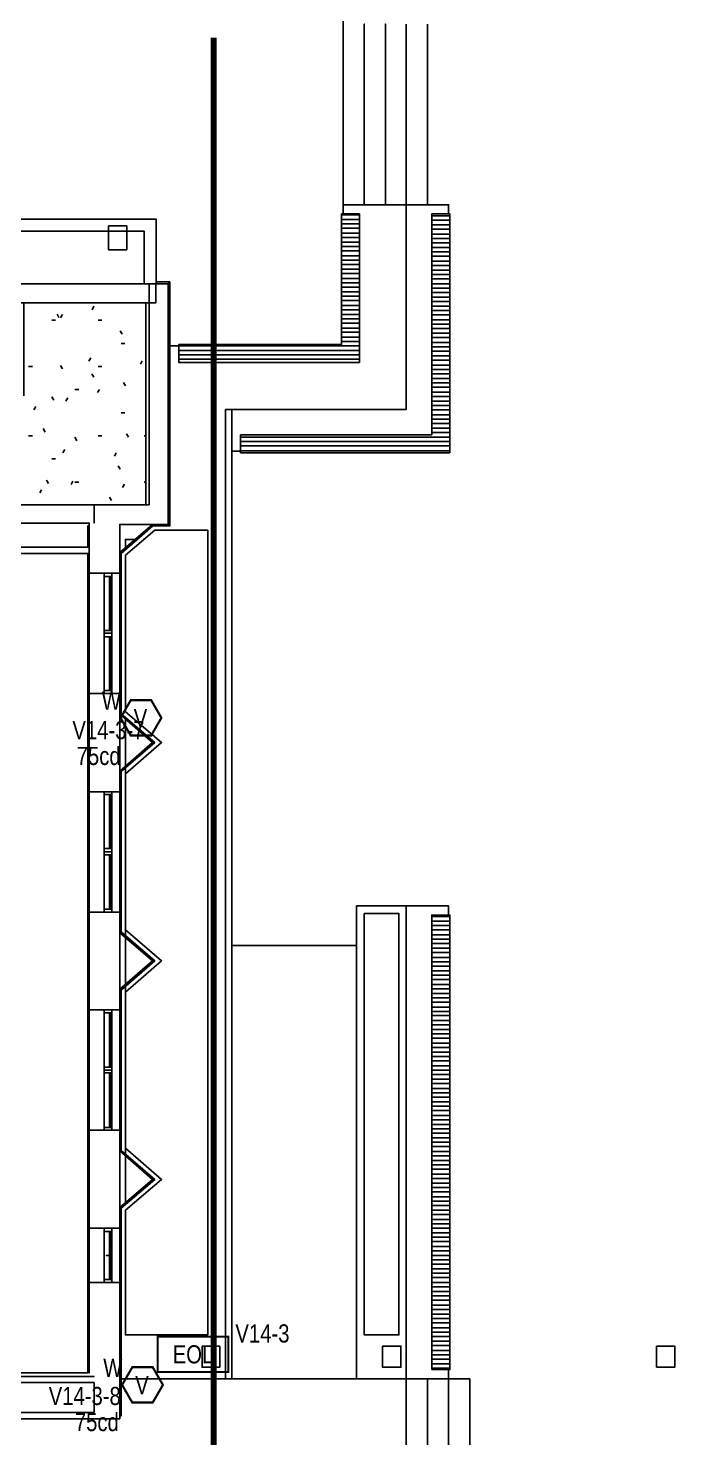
# Model space of a CAD drawing. Header units: inches. Extents: x 8199 to 15931, y 7617 to 15423.
# Drawn here: x 12800 to 13228, y 8976 to 9909 of the extents above; entities that cross this region are included whole.
import ezdxf
from ezdxf.enums import TextEntityAlignment as Align

# ---------------------------------------------------------------- set-up
doc = ezdxf.new("R2010")
doc.units = ezdxf.units.IN
doc.header["$LTSCALE"] = 0.25
doc.header["$MEASUREMENT"] = 0
for name, color, linetype in [('BACKGROUND', 8, 'Continuous'), ('EOL', 1, 'Continuous'), ('STROBE', 1, 'Continuous')]:
    doc.layers.add(name, color=color, linetype=linetype)
doc.styles.add('Arial', font='arial.ttf', dxfattribs={"width": 0.8})

# ---------------------------------------------------------------- blocks, each defined once
blk = doc.blocks.new('G1-VM')
at = {"layer": 'STROBE', "const_width": 1.46}
blk.add_lwpolyline([(13.83, 0.21), (7.08, 11.9), (-6.42, 11.9), (-13.17, 0.21), (-6.42, -11.49), (7.08, -11.49)], close=True, dxfattribs=at)
at = {"layer": 'STROBE', "style": 'Arial', "width": 0.8}
blk.add_text('V', height=12, dxfattribs=at).set_placement((0, 0), align=Align.MIDDLE)
for tag, p in [('W', (-12.95, 11.52)), ('CANDELA', (-12.62, -8.82))]:
    blk.add_attdef(tag, text='', height=12, dxfattribs=at).set_placement(p, align=Align.MIDDLE_RIGHT)
blk.add_attdef('Visual_Circuit', text='', height=12, dxfattribs=at).set_placement((16.8, -8.82), align=Align.MIDDLE_LEFT)
blk = doc.blocks.new('EOLR')
at = {"layer": 'EOL', "const_width": 1.25}
blk.add_lwpolyline([(-23.38, 11.69), (23.38, 11.69), (23.38, -11.69), (-23.38, -11.69)], close=True, dxfattribs=at)
at = {"layer": 'EOL', "style": 'Arial', "width": 0.8}
blk.add_text('EOL', height=12, dxfattribs=at).set_placement((0, 0), align=Align.MIDDLE)
for tag, p in [('CIRCUIT#', (28.56, 10.91)), ('EOL_VALUE', (28.88, -9.43))]:
    blk.add_attdef(tag, text='', height=12, dxfattribs=at).set_placement(p, align=Align.MIDDLE_LEFT)

msp = doc.modelspace()

# ---------------------------------------------------------------- linework, layer by layer
at = {"lineweight": 0, "const_width": 4}
msp.add_lwpolyline([(12922.58, 9902.59), (12922.58, 8930.34)], dxfattribs=at)
at = {"layer": 'BACKGROUND'}
for points in [[(13049.96, 9911.55), (13049.96, 9792.08), (13049.96, 9656.68), (13049.96, 9792.08), (13008.23, 9792.08), (13008.23, 9786.03), (13008.23, 9917.6)], [(13008.23, 9911.55), (13008.23, 9792.08), (13022.25, 9792.08), (13036.26, 9792.08), (13049.96, 9792.08), (13063.98, 9792.08), (13063.98, 9911.55)], [(13078, 9786.03), (13078, 9792.08), (13049.96, 9792.08)], [(12876.65, 9739.83), (12876.65, 9774.56), (12584.83, 9774.56), (12584.83, 9782.52), (12639.95, 9782.52), (12649.5, 9782.52), (12649.5, 9779.34), (12649.5, 9782.52), (12876.65, 9782.52), (12884.62, 9782.52), (12884.62, 9739.83), (12876.65, 9739.83), (12871.87, 9739.83), (12698.56, 9739.83)], [(13019.06, 9785.39), (13007.27, 9785.39)], [(13078.95, 9784.75), (13066.85, 9784.75)], [(13019.06, 9782.2), (13007.27, 9782.2)], [(13019.06, 9779.34), (13007.27, 9779.34)], [(13019.06, 9776.47), (13007.27, 9776.47)], [(13019.06, 9773.28), (13007.27, 9773.28)], [(13078.95, 9781.89), (13066.85, 9781.89)], [(13078.95, 9778.7), (13066.85, 9778.7)], [(13078.95, 9775.83), (13066.85, 9775.83)], [(13019.06, 9770.42), (13007.27, 9770.42)], [(13019.06, 9767.23), (13007.27, 9767.23)], [(13019.06, 9764.36), (13007.27, 9764.36)], [(13078.95, 9772.65), (13066.85, 9772.65)], [(13078.95, 9769.78), (13066.85, 9769.78)], [(13078.95, 9766.91), (13066.85, 9766.91)], [(13078.95, 9763.73), (13066.85, 9763.73)], [(13019.06, 9761.5), (13007.27, 9761.5)], [(13019.06, 9758.31), (13007.27, 9758.31)], [(13019.06, 9755.44), (13007.27, 9755.44)], [(13078.95, 9760.86), (13066.85, 9760.86)], [(13078.95, 9757.99), (13066.85, 9757.99)], [(13078.95, 9754.81), (13066.85, 9754.81)], [(13019.06, 9752.58), (13007.27, 9752.58)], [(13019.06, 9749.39), (13007.27, 9749.39)], [(13019.06, 9746.52), (13007.27, 9746.52)], [(13078.95, 9751.94), (13066.85, 9751.94)], [(13078.95, 9748.75), (13066.85, 9748.75)], [(13078.95, 9745.89), (13066.85, 9745.89)], [(12761.33, 9593.6), (12843.52, 9593.6), (12843.52, 9581.5), (12843.52, 9593.6), (12860.41, 9593.6), (12879.84, 9593.6), (12879.84, 9739.83), (12892.58, 9739.83), (12892.58, 9593.6), (12892.58, 9580.54), (12860.41, 9580.54), (12860.41, 9548.36), (12860.41, 9468.72), (12860.41, 9403.73), (12860.41, 9324.08), (12860.41, 9259.41), (12860.41, 9179.76), (12860.41, 9115.09), (12860.41, 9079.09), (12860.41, 8993.07), (12860.41, 8988.93), (12571.13, 8988.93)], [(12893.54, 9741.11), (12893.54, 9679.94), (12892.58, 9679.94), (12892.58, 9739.83)], [(13019.06, 9743.34), (13007.27, 9743.34)], [(13019.06, 9740.47), (13007.27, 9740.47)], [(13019.06, 9737.6), (13007.27, 9737.6)], [(13078.95, 9743.02), (13066.85, 9743.02)], [(13078.95, 9739.83), (13066.85, 9739.83)], [(13078.95, 9736.97), (13066.85, 9736.97)], [(12866.78, 9593.6), (12877.61, 9593.6), (12877.61, 9727.09), (12797.01, 9727.09), (12797.01, 9665.6)], [(13019.06, 9734.42), (13007.27, 9734.42)], [(13019.06, 9731.55), (13007.27, 9731.55)], [(13019.06, 9728.68), (13007.27, 9728.68)], [(13078.95, 9734.1), (13066.85, 9734.1)], [(13078.95, 9730.91), (13066.85, 9730.91)], [(13078.95, 9728.05), (13066.85, 9728.05)], [(12820.26, 9717.53), (12818.99, 9719.76)], [(12822.49, 9719.44), (12821.22, 9717.21)], [(12843.2, 9724.86), (12842.25, 9722.63)], [(13019.06, 9725.5), (13007.27, 9725.5)], [(13019.06, 9722.63), (13007.27, 9722.63)], [(13019.06, 9719.44), (13007.27, 9719.44)], [(13078.95, 9724.86), (13066.85, 9724.86)], [(13078.95, 9721.99), (13066.85, 9721.99)], [(13078.95, 9719.13), (13066.85, 9719.13)], [(12815.48, 9715.62), (12818.03, 9715.62)], [(12846.07, 9715.62), (12848.62, 9715.62)], [(12862, 9706.38), (12860.72, 9708.61)], [(13019.06, 9716.58), (13007.27, 9716.58)], [(13019.06, 9713.71), (13007.27, 9713.71)], [(13019.06, 9710.52), (13007.27, 9710.52)], [(13078.95, 9715.94), (13066.85, 9715.94)], [(13078.95, 9713.07), (13066.85, 9713.07)], [(13078.95, 9710.2), (13066.85, 9710.2)], [(12861.36, 9700.33), (12863.91, 9700.33)], [(12882.07, 9580.54), (12892.58, 9580.54), (12892.58, 9640.43), (12893.54, 9640.43), (12893.54, 9579.59), (12893.54, 9698.74), (12899.59, 9698.74), (12893.54, 9698.74)], [(13019.06, 9698.74), (12899.59, 9698.74)], [(13019.06, 9707.66), (13007.27, 9707.66)], [(13019.06, 9704.47), (13007.27, 9704.47)], [(13019.06, 9701.6), (13007.27, 9701.6)], [(13078.95, 9707.02), (13066.85, 9707.02)], [(13078.95, 9704.15), (13066.85, 9704.15)], [(13078.95, 9700.97), (13066.85, 9700.97)], [(12841.29, 9690.77), (12840.02, 9688.54)], [(13019.06, 9695.55), (12899.59, 9695.55)], [(13019.06, 9692.68), (12899.59, 9692.68)], [(13019.06, 9689.82), (12899.59, 9689.82)], [(13078.95, 9698.1), (13066.85, 9698.1)], [(13078.95, 9695.23), (13066.85, 9695.23)], [(13078.95, 9692.05), (13066.85, 9692.05)], [(13078.95, 9689.18), (13066.85, 9689.18)], [(12800.19, 9685.04), (12802.74, 9685.04)], [(12822.49, 9683.44), (12821.22, 9685.67)], [(12843.2, 9678.03), (12841.93, 9680.26)], [(12846.07, 9685.04), (12848.62, 9685.04)], [(12875.38, 9688.86), (12874.1, 9686.63)], [(12892.58, 9685.99), (12892.58, 9685.99)], [(13078.95, 9685.99), (13066.85, 9685.99)], [(13078.95, 9683.13), (13066.85, 9683.13)], [(13078.95, 9680.26), (13066.85, 9680.26)], [(12864.23, 9672.29), (12862.95, 9674.52)], [(13078.95, 9677.07), (13066.85, 9677.07)], [(13078.95, 9674.2), (13066.85, 9674.2)], [(13078.95, 9671.34), (13066.85, 9671.34)], [(12816.76, 9662.74), (12815.48, 9664.97)], [(12826, 9664.33), (12824.72, 9662.1)], [(12830.78, 9669.74), (12833.33, 9669.74)], [(12847.02, 9669.74), (12845.75, 9667.83)], [(13078.95, 9668.15), (13066.85, 9668.15)], [(13078.95, 9665.28), (13066.85, 9665.28)], [(13078.95, 9662.1), (13066.85, 9662.1)], [(12804.97, 9658.59), (12803.7, 9656.36)], [(12934.64, 9015.37), (12930.49, 9015.37), (12930.49, 9656.68), (12934.64, 9656.68), (12934.64, 9015.37), (12934.64, 9302.1), (13017.15, 9302.1), (13017.15, 9015.37), (13017.15, 9328.22), (13049.96, 9328.22), (13049.96, 9299.87), (13049.96, 9015.37), (12861.36, 9015.37)], [(12861.36, 9128.15), (12861.36, 9015.37), (12930.49, 9015.37), (12930.49, 9656.68), (13049.96, 9656.68), (12934.64, 9656.68)], [(12861.36, 9654.45), (12863.91, 9654.45)], [(13078.95, 9659.23), (13066.85, 9659.23)], [(13078.95, 9656.36), (13066.85, 9656.36)], [(13078.95, 9653.18), (13066.85, 9653.18)], [(12811.02, 9641.71), (12809.75, 9643.94)], [(13078.95, 9650.31), (13066.85, 9650.31)], [(13078.95, 9647.44), (13066.85, 9647.44)], [(13078.95, 9644.26), (13066.85, 9644.26)], [(12800.19, 9639.16), (12802.74, 9639.16)], [(12832.05, 9635.97), (12830.78, 9638.2)], [(12846.07, 9639.16), (12848.62, 9639.16)], [(12866.14, 9638.2), (12864.87, 9640.43)], [(12876.65, 9639.16), (12877.61, 9639.16)], [(13078.95, 9638.2), (12940.37, 9638.2)], [(13078.95, 9635.34), (12940.37, 9635.34)], [(13078.95, 9641.39), (13066.85, 9641.39)], [(12815.48, 9623.87), (12818.03, 9623.87)], [(12824.09, 9630.24), (12822.81, 9628.01)], [(12858.18, 9628.01), (12856.9, 9625.78)], [(12934.64, 9628.97), (12940.37, 9628.97)], [(13078.95, 9632.47), (12940.37, 9632.47)], [(13078.95, 9629.28), (12940.37, 9629.28)], [(12860.72, 9617.18), (12859.45, 9619.41)], [(12813.25, 9607.62), (12811.98, 9609.85)], [(12829.5, 9609.21), (12828.23, 9606.98)], [(12830.78, 9608.58), (12833.33, 9608.58)], [(12863.59, 9607.3), (12862.32, 9605.07)], [(12876.65, 9608.58), (12877.61, 9608.58)], [(12808.79, 9603.48), (12807.52, 9601.57)], [(12854.99, 9596.47), (12853.71, 9598.7)], [(12843.52, 9593.6), (12566.99, 9593.6), (12564.12, 9593.6), (12558.07, 9593.6), (12558.07, 9587.87), (12558.07, 9581.5)], [(12566.99, 9581.5), (12840.33, 9581.5), (12840.33, 9548.36), (12840.33, 9468.72), (12840.33, 9403.73), (12840.33, 9324.08), (12840.33, 9259.41), (12840.33, 9179.76), (12840.33, 9115.09), (12840.33, 9079.09), (12840.33, 9019.2), (12840.33, 9079.09), (12840.33, 9115.09), (12840.33, 9179.76), (12840.33, 9259.41), (12840.33, 9324.08), (12840.33, 9403.73), (12840.33, 9468.72), (12840.33, 9548.36), (12840.33, 9579.59), (12839.38, 9579.59), (12839.38, 9565.57), (12560.3, 9565.57)], [(12860.41, 9562.06), (12882.07, 9580.54), (12882.39, 9579.59), (12861.36, 9561.43), (12882.39, 9579.59), (12893.54, 9579.59), (12892.58, 9580.54)], [(12893.54, 9579.59), (12882.39, 9579.59)], [(12870.6, 9570.67), (12864.23, 9570.67), (12864.23, 9565.25)], [(12571.13, 9019.2), (12839.38, 9019.2), (12839.38, 9079.09), (12839.38, 9115.09), (12839.38, 9179.76), (12839.38, 9259.41), (12839.38, 9324.08), (12839.38, 9403.73), (12840.33, 9403.73), (12839.38, 9403.73), (12839.38, 9468.72), (12839.38, 9548.36), (12839.38, 9561.43), (12555.84, 9561.43)], [(12860.41, 9417.43), (12882.07, 9436.22), (12860.41, 9455.02), (12860.41, 9562.06), (12861.36, 9561.43), (12861.36, 9455.34), (12860.41, 9455.02)], [(12882.07, 9436.22), (12883.66, 9436.22), (12861.36, 9417.11), (12883.66, 9436.22), (12861.36, 9455.34), (12861.36, 9561.43)], [(12855.31, 9548.36), (12850.21, 9548.36)], [(12850.21, 9510.45), (12850.21, 9546.13)], [(12854.67, 9546.13), (12853.71, 9546.13)], [(12853.71, 9546.13), (12853.71, 9510.45)], [(12854.67, 9536.9), (12854.67, 9537.53), (12854.67, 9546.13), (12854.67, 9537.53), (12854.67, 9546.13), (12854.67, 9537.53)], [(12854.67, 9546.13), (12855.31, 9546.13)], [(12854.67, 9546.13), (12855.31, 9546.13)], [(12854.67, 9510.45), (12854.67, 9546.13)], [(12855.31, 9546.13), (12855.31, 9510.45)], [(12855.31, 9537.53), (12855.31, 9536.9), (12855.31, 9528.61), (12855.31, 9527.97), (12855.31, 9519.69), (12855.31, 9519.05), (12855.31, 9510.45), (12855.31, 9519.05), (12855.31, 9510.45), (12855.31, 9519.05), (12854.67, 9519.05), (12855.31, 9519.05)], [(12854.67, 9537.53), (12855.31, 9537.53)], [(12854.67, 9537.53), (12855.31, 9537.53)], [(12855.31, 9536.9), (12854.67, 9536.9), (12854.67, 9528.61), (12854.67, 9536.9), (12855.31, 9536.9), (12855.31, 9528.61), (12854.67, 9528.61), (12855.31, 9528.61)], [(12854.67, 9528.61), (12854.67, 9527.97), (12855.31, 9527.97), (12855.31, 9519.69), (12854.67, 9519.69), (12855.31, 9519.69)], [(12854.67, 9519.05), (12854.67, 9519.69), (12854.67, 9527.97), (12854.67, 9519.69)], [(12854.67, 9527.97), (12855.31, 9527.97)], [(12854.67, 9510.45), (12854.67, 9519.05)], [(12854.67, 9510.45), (12854.67, 9519.05)], [(12855.31, 9510.45), (12855.31, 9508.54), (12850.21, 9508.54), (12850.21, 9506.31), (12855.31, 9506.31)], [(12850.21, 9510.45), (12850.21, 9508.54)], [(12855.31, 9510.45), (12850.21, 9510.45)], [(12855.31, 9508.54), (12850.21, 9508.54)], [(12850.21, 9468.72), (12855.31, 9468.72), (12855.31, 9470.63), (12855.31, 9479.23), (12854.67, 9479.23), (12855.31, 9479.23), (12855.31, 9479.87), (12855.31, 9488.15), (12855.31, 9488.79), (12855.31, 9497.07), (12855.31, 9497.71), (12854.67, 9497.71), (12855.31, 9497.71), (12855.31, 9506.31), (12855.31, 9497.71)], [(12850.21, 9470.63), (12850.21, 9506.31)], [(12853.71, 9510.45), (12854.67, 9510.45)], [(12854.67, 9506.31), (12853.71, 9506.31)], [(12853.71, 9506.31), (12853.71, 9470.63)], [(12854.67, 9510.45), (12855.31, 9510.45)], [(12854.67, 9510.45), (12855.31, 9510.45)], [(12854.67, 9510.45), (12855.31, 9510.45)], [(12854.67, 9510.45), (12855.31, 9510.45)], [(12854.67, 9479.23), (12854.67, 9479.87), (12854.67, 9488.15), (12854.67, 9488.79), (12854.67, 9497.07), (12854.67, 9497.71), (12854.67, 9506.31), (12854.67, 9497.71), (12854.67, 9506.31), (12854.67, 9497.71)], [(12855.31, 9506.31), (12854.67, 9506.31)], [(12855.31, 9506.31), (12854.67, 9506.31)], [(12855.31, 9506.31), (12854.67, 9506.31)], [(12855.31, 9506.31), (12854.67, 9506.31)], [(12854.67, 9470.63), (12854.67, 9506.31)], [(12855.31, 9506.31), (12855.31, 9508.54)], [(12855.31, 9506.31), (12855.31, 9470.63)], [(12855.31, 9497.07), (12854.67, 9497.07)], [(12855.31, 9488.79), (12854.67, 9488.79)], [(12855.31, 9488.15), (12854.67, 9488.15)], [(12855.31, 9479.87), (12854.67, 9479.87)], [(12854.67, 9470.63), (12854.67, 9479.23)], [(12854.67, 9470.63), (12854.67, 9479.23)], [(12855.31, 9479.23), (12855.31, 9470.63)], [(12854.99, 9468.72), (12850.85, 9468.72)], [(12853.71, 9470.63), (12854.67, 9470.63)], [(12855.31, 9470.63), (12854.67, 9470.63)], [(12855.31, 9470.63), (12854.67, 9470.63)], [(12855.31, 9470.63), (12854.67, 9470.63)], [(12855.31, 9470.63), (12854.67, 9470.63)], [(12855.31, 9468.72), (12855.31, 9470.63)], [(12861.36, 9455.34), (12883.66, 9436.22)], [(12860.41, 9310.38), (12860.41, 9417.43), (12861.36, 9417.11), (12861.36, 9311.02), (12861.36, 9417.11)], [(12855.31, 9403.73), (12850.21, 9403.73)], [(12850.21, 9366.13), (12850.21, 9401.82)], [(12854.67, 9401.82), (12853.71, 9401.82)], [(12853.71, 9401.82), (12853.71, 9366.13)], [(12854.67, 9392.58), (12854.67, 9393.21), (12854.67, 9401.82), (12854.67, 9393.21), (12854.67, 9401.82), (12854.67, 9393.21)], [(12854.67, 9401.82), (12855.31, 9401.82)], [(12854.67, 9401.82), (12855.31, 9401.82)], [(12854.67, 9366.13), (12854.67, 9401.82)], [(12855.31, 9401.82), (12855.31, 9366.13)], [(12855.31, 9393.21), (12855.31, 9392.58), (12855.31, 9384.29), (12855.31, 9383.66), (12855.31, 9375.37), (12855.31, 9374.42), (12855.31, 9366.13), (12855.31, 9374.42), (12855.31, 9366.13), (12855.31, 9374.42), (12854.67, 9374.42), (12855.31, 9374.42)], [(12854.67, 9393.21), (12855.31, 9393.21)], [(12854.67, 9393.21), (12855.31, 9393.21)], [(12855.31, 9392.58), (12854.67, 9392.58), (12854.67, 9384.29), (12854.67, 9392.58), (12855.31, 9392.58), (12855.31, 9384.29), (12854.67, 9384.29), (12855.31, 9384.29)], [(12854.67, 9384.29), (12854.67, 9383.66), (12855.31, 9383.66), (12855.31, 9375.37), (12854.67, 9375.37), (12855.31, 9375.37)], [(12854.67, 9374.42), (12854.67, 9375.37), (12854.67, 9383.66), (12854.67, 9375.37)], [(12854.67, 9383.66), (12855.31, 9383.66)], [(12854.67, 9366.13), (12854.67, 9374.42)], [(12854.67, 9366.13), (12854.67, 9374.42)], [(12855.31, 9366.13), (12855.31, 9363.9), (12850.21, 9363.9), (12850.21, 9361.99), (12855.31, 9361.99)], [(12850.21, 9366.13), (12850.21, 9363.9)], [(12855.31, 9366.13), (12850.21, 9366.13)], [(12855.31, 9363.9), (12850.21, 9363.9)], [(12853.71, 9366.13), (12854.67, 9366.13)], [(12854.67, 9366.13), (12855.31, 9366.13)], [(12854.67, 9366.13), (12855.31, 9366.13)], [(12854.67, 9366.13), (12855.31, 9366.13)], [(12854.67, 9366.13), (12855.31, 9366.13)], [(12855.31, 9361.99), (12855.31, 9363.9)], [(12850.21, 9324.08), (12855.31, 9324.08), (12855.31, 9325.99), (12855.31, 9334.59), (12854.67, 9334.59), (12855.31, 9334.59), (12855.31, 9335.55), (12855.31, 9343.83), (12855.31, 9344.47), (12855.31, 9352.75), (12855.31, 9353.39), (12854.67, 9353.39), (12855.31, 9353.39), (12855.31, 9361.99), (12855.31, 9353.39)], [(12850.21, 9325.99), (12850.21, 9361.99)], [(12854.67, 9361.99), (12853.71, 9361.99)], [(12853.71, 9361.99), (12853.71, 9325.99)], [(12854.67, 9334.59), (12854.67, 9335.55), (12854.67, 9343.83), (12854.67, 9344.47), (12854.67, 9352.75), (12854.67, 9353.39), (12854.67, 9361.99), (12854.67, 9353.39), (12854.67, 9361.99), (12854.67, 9353.39)], [(12855.31, 9361.99), (12854.67, 9361.99)], [(12855.31, 9361.99), (12854.67, 9361.99)], [(12855.31, 9361.99), (12854.67, 9361.99)], [(12855.31, 9361.99), (12854.67, 9361.99)], [(12854.67, 9325.99), (12854.67, 9361.99)], [(12855.31, 9361.99), (12855.31, 9325.99)], [(12855.31, 9352.75), (12854.67, 9352.75)], [(12855.31, 9344.47), (12854.67, 9344.47)], [(12855.31, 9343.83), (12854.67, 9343.83)], [(12855.31, 9335.55), (12854.67, 9335.55)], [(12853.71, 9325.99), (12854.67, 9325.99)], [(12854.67, 9325.99), (12854.67, 9334.59)], [(12854.67, 9325.99), (12854.67, 9334.59)], [(12855.31, 9325.99), (12854.67, 9325.99)], [(12855.31, 9325.99), (12854.67, 9325.99)], [(12855.31, 9325.99), (12854.67, 9325.99)], [(12855.31, 9325.99), (12854.67, 9325.99)], [(12855.31, 9334.59), (12855.31, 9325.99)], [(12855.31, 9324.08), (12855.31, 9325.99)], [(13017.15, 9015.37), (13049.96, 9015.37), (13049.96, 9328.22), (13078, 9328.22), (13078, 9322.17)], [(12854.99, 9324.08), (12850.85, 9324.08)], [(13078.95, 9321.21), (13066.85, 9321.21)], [(13078.95, 9318.03), (13066.85, 9318.03)], [(12882.07, 9291.9), (12860.41, 9310.38), (12861.36, 9311.02), (12883.66, 9291.9), (12861.36, 9311.02)], [(13078.95, 9315.16), (13066.85, 9315.16)], [(13078.95, 9312.29), (13066.85, 9312.29)], [(13078.95, 9309.11), (13066.85, 9309.11)], [(13078.95, 9306.24), (13066.85, 9306.24)], [(13078.95, 9303.37), (13066.85, 9303.37)], [(13078.95, 9300.19), (13066.85, 9300.19)], [(12860.41, 9273.11), (12882.07, 9291.9), (12883.66, 9291.9), (12861.36, 9272.47), (12883.66, 9291.9)], [(13078.95, 9297.32), (13066.85, 9297.32)], [(13078.95, 9294.13), (13066.85, 9294.13)], [(13078.95, 9291.27), (13066.85, 9291.27)], [(13078.95, 9288.4), (13066.85, 9288.4)], [(13078.95, 9285.21), (13066.85, 9285.21)], [(13078.95, 9282.35), (13066.85, 9282.35)], [(13078.95, 9279.48), (13066.85, 9279.48)], [(12860.41, 9166.06), (12860.41, 9273.11), (12861.36, 9272.47), (12861.36, 9166.38), (12861.36, 9272.47)], [(13078.95, 9276.29), (13066.85, 9276.29)], [(13078.95, 9273.43), (13066.85, 9273.43)], [(13078.95, 9270.24), (13066.85, 9270.24)], [(13078.95, 9267.37), (13066.85, 9267.37)], [(13078.95, 9264.51), (13066.85, 9264.51)], [(13078.95, 9261.32), (13066.85, 9261.32)], [(12855.31, 9259.41), (12855.31, 9257.5), (12850.21, 9257.5)], [(12850.21, 9257.5), (12850.21, 9259.41)], [(12850.21, 9257.5), (12850.21, 9221.5)], [(12854.99, 9259.41), (12850.85, 9259.41)], [(12853.71, 9257.5), (12854.67, 9257.5)], [(12853.71, 9221.5), (12853.71, 9257.5)], [(12854.67, 9248.9), (12854.67, 9257.5), (12854.67, 9248.9), (12854.67, 9257.5), (12854.67, 9248.9), (12854.67, 9247.94), (12855.31, 9247.94), (12855.31, 9239.97), (12854.67, 9239.97), (12855.31, 9239.97)], [(12854.67, 9257.5), (12855.31, 9257.5)], [(12854.67, 9257.5), (12855.31, 9257.5)], [(12854.67, 9257.5), (12854.67, 9221.5)], [(12855.31, 9221.5), (12855.31, 9257.5)], [(13078.95, 9258.45), (13066.85, 9258.45)], [(13078.95, 9255.59), (13066.85, 9255.59)], [(13078.95, 9252.4), (13066.85, 9252.4)], [(12855.31, 9248.9), (12855.31, 9247.94), (12855.31, 9239.97), (12855.31, 9239.02), (12855.31, 9231.05), (12855.31, 9230.1), (12855.31, 9221.5), (12855.31, 9230.1), (12855.31, 9221.5), (12855.31, 9230.1), (12854.67, 9230.1), (12855.31, 9230.1)], [(12854.67, 9248.9), (12855.31, 9248.9)], [(12854.67, 9248.9), (12855.31, 9248.9)], [(12854.67, 9239.02), (12854.67, 9239.97), (12854.67, 9247.94), (12854.67, 9239.97)], [(12854.67, 9247.94), (12855.31, 9247.94)], [(13078.95, 9249.53), (13066.85, 9249.53)], [(13078.95, 9246.35), (13066.85, 9246.35)], [(13078.95, 9243.48), (13066.85, 9243.48)], [(12855.31, 9239.02), (12854.67, 9239.02), (12854.67, 9231.05), (12854.67, 9239.02), (12855.31, 9239.02), (12855.31, 9231.05), (12854.67, 9231.05), (12855.31, 9231.05)], [(13078.95, 9240.61), (13066.85, 9240.61)], [(13078.95, 9237.43), (13066.85, 9237.43)], [(13078.95, 9234.56), (13066.85, 9234.56)], [(12854.67, 9230.1), (12854.67, 9231.05)], [(13078.95, 9231.37), (13066.85, 9231.37)], [(13078.95, 9228.51), (13066.85, 9228.51)], [(13078.95, 9225.64), (13066.85, 9225.64)], [(12850.21, 9221.5), (12855.31, 9221.5)], [(12850.21, 9219.59), (12850.21, 9221.5)], [(12855.31, 9219.59), (12850.21, 9219.59)], [(12850.21, 9219.59), (12855.31, 9219.59)], [(12850.21, 9217.67), (12850.21, 9219.59)], [(12855.31, 9217.67), (12850.21, 9217.67)], [(12850.21, 9217.67), (12850.21, 9181.67)], [(12854.67, 9221.5), (12853.71, 9221.5)], [(12854.67, 9221.5), (12855.31, 9221.5)], [(12854.67, 9221.5), (12855.31, 9221.5)], [(12854.67, 9190.28), (12854.67, 9190.91), (12854.67, 9199.2), (12854.67, 9200.15), (12854.67, 9208.12), (12854.67, 9209.07), (12854.67, 9217.67), (12854.67, 9209.07), (12854.67, 9217.67), (12854.67, 9209.07)], [(12855.31, 9217.67), (12854.67, 9217.67)], [(12855.31, 9217.67), (12854.67, 9217.67)], [(12855.31, 9221.5), (12855.31, 9219.59)], [(12855.31, 9219.59), (12855.31, 9217.67)], [(12855.31, 9181.67), (12855.31, 9217.67)], [(13078.95, 9222.45), (13066.85, 9222.45)], [(13078.95, 9219.59), (13066.85, 9219.59)], [(13078.95, 9216.72), (13066.85, 9216.72)], [(13078.95, 9213.53), (13066.85, 9213.53)], [(12855.31, 9209.07), (12854.67, 9209.07), (12855.31, 9209.07), (12855.31, 9208.12), (12855.31, 9200.15), (12855.31, 9199.2), (12855.31, 9190.91), (12855.31, 9190.28), (12855.31, 9181.67), (12855.31, 9190.28), (12855.31, 9181.67), (12855.31, 9190.28), (12854.67, 9190.28), (12855.31, 9190.28)], [(12855.31, 9208.12), (12854.67, 9208.12)], [(13078.95, 9210.67), (13066.85, 9210.67)], [(13078.95, 9207.48), (13066.85, 9207.48)], [(13078.95, 9204.61), (13066.85, 9204.61)], [(12855.31, 9200.15), (12854.67, 9200.15)], [(12855.31, 9199.2), (12854.67, 9199.2)], [(13078.95, 9201.74), (13066.85, 9201.74)], [(13078.95, 9198.56), (13066.85, 9198.56)], [(13078.95, 9195.69), (13066.85, 9195.69)], [(12855.31, 9190.91), (12854.67, 9190.91)], [(12854.67, 9181.67), (12854.67, 9190.28)], [(12854.67, 9181.67), (12854.67, 9190.28)], [(13078.95, 9192.82), (13066.85, 9192.82)], [(13078.95, 9189.64), (13066.85, 9189.64)], [(13078.95, 9186.77), (13066.85, 9186.77)], [(12850.21, 9181.67), (12855.31, 9181.67)], [(12850.21, 9179.76), (12850.21, 9181.67)], [(12855.31, 9181.67), (12854.67, 9181.67)], [(12855.31, 9181.67), (12854.67, 9181.67)], [(12855.31, 9181.67), (12854.67, 9181.67)], [(12855.31, 9181.67), (12854.67, 9181.67)], [(12855.31, 9181.67), (12855.31, 9179.76)], [(13078.95, 9183.59), (13066.85, 9183.59)], [(13078.95, 9180.72), (13066.85, 9180.72)], [(13078.95, 9177.85), (13066.85, 9177.85)], [(13078.95, 9174.67), (13066.85, 9174.67)], [(13078.95, 9171.8), (13066.85, 9171.8)], [(13078.95, 9168.93), (13066.85, 9168.93)], [(12882.07, 9147.27), (12860.41, 9166.06), (12861.36, 9166.38), (12883.66, 9147.27), (12861.36, 9166.38)], [(13078.95, 9165.74), (13066.85, 9165.74)], [(13078.95, 9162.88), (13066.85, 9162.88)], [(13078.95, 9159.69), (13066.85, 9159.69)], [(13078.95, 9156.82), (13066.85, 9156.82)], [(13078.95, 9153.96), (13066.85, 9153.96)], [(13078.95, 9150.77), (13066.85, 9150.77)], [(12860.41, 9128.79), (12882.07, 9147.27), (12883.66, 9147.27), (12861.36, 9128.15), (12883.66, 9147.27)], [(13078.95, 9147.9), (13066.85, 9147.9)], [(13078.95, 9144.72), (13066.85, 9144.72)], [(13078.95, 9141.85), (13066.85, 9141.85)], [(13078.95, 9138.98), (13066.85, 9138.98)], [(13078.95, 9135.8), (13066.85, 9135.8)], [(13078.95, 9132.93), (13066.85, 9132.93)], [(13078.95, 9130.06), (13066.85, 9130.06)], [(13078.95, 9126.88), (13066.85, 9126.88)], [(13078.95, 9124.01), (13066.85, 9124.01)], [(13078.95, 9120.82), (13066.85, 9120.82)], [(12850.21, 9112.86), (12855.31, 9112.86), (12855.31, 9081), (12850.21, 9081), (12850.21, 9112.86), (12850.21, 9115.09), (12855.31, 9115.09), (12855.31, 9112.86)], [(12854.67, 9112.86), (12853.71, 9112.86)], [(12853.71, 9112.86), (12853.71, 9081)], [(12854.67, 9104.58), (12854.67, 9105.53), (12854.67, 9112.86), (12854.67, 9105.53), (12854.67, 9112.86), (12854.67, 9105.53)], [(12854.67, 9112.86), (12855.31, 9112.86)], [(12854.67, 9112.86), (12855.31, 9112.86)], [(12854.67, 9081), (12854.67, 9112.86)], [(13078.95, 9117.96), (13066.85, 9117.96)], [(13078.95, 9115.09), (13066.85, 9115.09)], [(13078.95, 9111.9), (13066.85, 9111.9)], [(12855.31, 9105.53), (12855.31, 9104.58), (12855.31, 9097.57), (12855.31, 9096.61), (12855.31, 9089.6), (12855.31, 9088.65), (12854.67, 9088.65), (12855.31, 9088.65)], [(12854.67, 9105.53), (12855.31, 9105.53)], [(12854.67, 9105.53), (12855.31, 9105.53)], [(12855.31, 9104.58), (12854.67, 9104.58), (12854.67, 9097.57), (12854.67, 9104.58), (12855.31, 9104.58), (12855.31, 9097.57), (12854.67, 9097.57), (12855.31, 9097.57)], [(13078.95, 9109.04), (13066.85, 9109.04)], [(13078.95, 9106.17), (13066.85, 9106.17)], [(13078.95, 9102.98), (13066.85, 9102.98)], [(12854.67, 9097.57), (12854.67, 9096.61), (12855.31, 9096.61), (12855.31, 9089.6), (12854.67, 9089.6), (12855.31, 9089.6)], [(12854.67, 9088.65), (12854.67, 9089.6), (12854.67, 9096.61), (12854.67, 9089.6)], [(12854.67, 9096.61), (12855.31, 9096.61)], [(13078.95, 9100.12), (13066.85, 9100.12)], [(13078.95, 9096.93), (13066.85, 9096.93)], [(13078.95, 9094.06), (13066.85, 9094.06)], [(12854.67, 9081), (12854.67, 9088.65)], [(12854.67, 9081), (12854.67, 9088.65)], [(13078.95, 9091.2), (13066.85, 9091.2)], [(13078.95, 9088.01), (13066.85, 9088.01)], [(13078.95, 9085.14), (13066.85, 9085.14)], [(12854.99, 9079.09), (12850.85, 9079.09)], [(12853.71, 9081), (12854.67, 9081)], [(13078.95, 9082.28), (13066.85, 9082.28)], [(13078.95, 9079.09), (13066.85, 9079.09)], [(13078.95, 9076.22), (13066.85, 9076.22)], [(13078.95, 9073.04), (13066.85, 9073.04)], [(13078.95, 9070.17), (13066.85, 9070.17)], [(13078.95, 9067.3), (13066.85, 9067.3)], [(13078.95, 9064.12), (13066.85, 9064.12)], [(13078.95, 9061.25), (13066.85, 9061.25)], [(13078.95, 9058.06), (13066.85, 9058.06)], [(13078.95, 9055.2), (13066.85, 9055.2)], [(13078.95, 9052.33), (13066.85, 9052.33)], [(13078.95, 9049.14), (13066.85, 9049.14)], [(13078.95, 9046.28), (13066.85, 9046.28)], [(13078.95, 9043.41), (13066.85, 9043.41)], [(13078.95, 9040.22), (13066.85, 9040.22)], [(13078.95, 9037.36), (13066.85, 9037.36)], [(13215.62, 9023.02), (13227.72, 9023.02), (13227.72, 9037.03), (13215.62, 9037.03)], [(13215.62, 9037.03), (13215.62, 9023.02)], [(13078.95, 9034.17), (13066.85, 9034.17)], [(13078.95, 9031.3), (13066.85, 9031.3)], [(13078.95, 9028.43), (13066.85, 9028.43)], [(12934.64, 8838.24), (13049.96, 8838.24), (13049.96, 9015.37), (13078, 9015.37), (13078, 9021.43)], [(13078.95, 9025.25), (13066.85, 9025.25)], [(13078.95, 9022.38), (13066.85, 9022.38)], [(12588.97, 9016.97), (12843.52, 9016.97), (12571.13, 9016.97)], [(12584.83, 8993.07), (12843.52, 8993.07), (12843.52, 9012.82), (12588.97, 9012.82)], [(12934.64, 8796.19), (13092.02, 8796.19), (13092.02, 9015.37), (13078, 9015.37), (13063.98, 9015.37), (13063.98, 8824.22), (12934.64, 8824.22), (13063.98, 8824.22), (13063.98, 9015.37), (13049.96, 9015.37), (13049.96, 8838.24), (12934.64, 8838.24), (12934.64, 8824.22)], [(12860.41, 8988.93), (12843.52, 8988.93)]]:
    msp.add_lwpolyline(points, dxfattribs=at)
for points in [[(13022.25, 9792.08), (13022.25, 9911.55)], [(13036.26, 9792.08), (13036.26, 9911.55)], [(13019.06, 9687.59), (12899.59, 9687.59), (12899.59, 9699.69), (13007.27, 9699.69), (13007.27, 9786.03), (13019.06, 9786.03)], [(13066.85, 9639.8), (13066.85, 9786.03), (13078.95, 9786.03), (13078.95, 9628.01), (12940.37, 9628.01), (12940.37, 9639.8)], [(12865.18, 9762.13), (12865.18, 9778.06), (12853.08, 9778.06), (12853.08, 9762.13)], [(12573.36, 9739.83), (12574.32, 9739.83), (12574.32, 9727.09), (12884.3, 9727.09), (12884.3, 9739.83), (12577.82, 9739.83), (12577.82, 9763.09), (12573.36, 9763.09)], [(12893.54, 9741.11), (12892.58, 9739.83), (12884.62, 9739.83), (12884.62, 9741.11)], [(12918.71, 9576.72), (12918.71, 9044.36), (12864.23, 9044.36), (12864.23, 9126.88), (12888.12, 9147.27), (12864.23, 9167.97), (12864.23, 9271.2), (12888.12, 9291.9), (12864.23, 9312.29), (12864.23, 9415.51), (12888.12, 9436.22), (12864.23, 9456.61), (12864.23, 9560.15), (12883.66, 9576.72)], [(12918.71, 9576.72), (12883.66, 9576.72), (12864.23, 9560.15), (12864.23, 9456.61), (12888.12, 9436.22), (12864.23, 9415.51), (12864.23, 9312.29), (12888.12, 9291.9), (12864.23, 9271.2), (12864.23, 9167.97), (12888.12, 9147.27), (12864.23, 9126.88), (12864.23, 9044.36), (12918.71, 9044.36)], [(12840.33, 9548.36), (12839.38, 9548.36)], [(12843.52, 9548.36), (12840.33, 9548.36)], [(12855.31, 9548.36), (12850.21, 9548.36), (12843.52, 9548.36), (12860.41, 9548.36)], [(12855.31, 9548.36), (12855.31, 9546.13), (12850.21, 9546.13), (12850.21, 9548.36), (12850.21, 9546.13), (12855.31, 9546.13)], [(12854.67, 9510.45), (12853.71, 9510.45), (12853.71, 9546.13), (12854.67, 9546.13)], [(12855.31, 9546.13), (12854.67, 9546.13)], [(12855.31, 9537.53), (12855.31, 9546.13)], [(12855.31, 9537.53), (12855.31, 9546.13)], [(12854.67, 9536.9), (12854.67, 9528.61)], [(12855.31, 9528.61), (12855.31, 9536.9)], [(12854.67, 9527.97), (12854.67, 9519.69)], [(12855.31, 9519.69), (12855.31, 9527.97)], [(12854.67, 9519.05), (12854.67, 9510.45)], [(12855.31, 9508.54), (12851.48, 9508.54)], [(12854.67, 9506.31), (12853.71, 9506.31), (12853.71, 9470.63), (12854.67, 9470.63)], [(12855.31, 9497.71), (12855.31, 9506.31)], [(12854.67, 9497.07), (12855.31, 9497.07), (12855.31, 9488.79), (12854.67, 9488.79)], [(12854.67, 9497.07), (12854.67, 9488.79)], [(12855.31, 9488.79), (12855.31, 9497.07)], [(12854.67, 9488.15), (12855.31, 9488.15), (12855.31, 9479.87), (12854.67, 9479.87)], [(12854.67, 9488.15), (12854.67, 9479.87)], [(12855.31, 9479.87), (12855.31, 9488.15)], [(12854.67, 9479.23), (12854.67, 9470.63)], [(12855.31, 9470.63), (12855.31, 9479.23)], [(12840.33, 9468.72), (12839.38, 9468.72)], [(12840.33, 9468.72), (12843.52, 9468.72)], [(12855.31, 9468.72), (12860.41, 9468.72), (12843.52, 9468.72), (12850.21, 9468.72)], [(12850.21, 9470.63), (12855.31, 9470.63), (12850.21, 9470.63), (12850.21, 9468.72)], [(12843.52, 9403.73), (12840.33, 9403.73)], [(12855.31, 9403.73), (12850.21, 9403.73), (12843.52, 9403.73), (12860.41, 9403.73)], [(12855.31, 9403.73), (12855.31, 9401.82), (12850.21, 9401.82), (12850.21, 9403.73), (12850.21, 9401.82), (12855.31, 9401.82)], [(12854.67, 9366.13), (12853.71, 9366.13), (12853.71, 9401.82), (12854.67, 9401.82)], [(12855.31, 9401.82), (12854.67, 9401.82)], [(12855.31, 9393.21), (12855.31, 9401.82)], [(12855.31, 9393.21), (12855.31, 9401.82)], [(12854.67, 9392.58), (12854.67, 9384.29)], [(12855.31, 9384.29), (12855.31, 9392.58)], [(12854.67, 9383.66), (12854.67, 9375.37)], [(12855.31, 9375.37), (12855.31, 9383.66)], [(12854.67, 9374.42), (12854.67, 9366.13)], [(12855.31, 9363.9), (12851.48, 9363.9)], [(12854.67, 9361.99), (12853.71, 9361.99), (12853.71, 9325.99), (12854.67, 9325.99)], [(12855.31, 9353.39), (12855.31, 9361.99)], [(12854.67, 9352.75), (12855.31, 9352.75), (12855.31, 9344.47), (12854.67, 9344.47)], [(12854.67, 9352.75), (12854.67, 9344.47)], [(12855.31, 9344.47), (12855.31, 9352.75)], [(12854.67, 9343.83), (12855.31, 9343.83), (12855.31, 9335.55), (12854.67, 9335.55)], [(12854.67, 9343.83), (12854.67, 9335.55)], [(12855.31, 9335.55), (12855.31, 9343.83)], [(12850.21, 9325.99), (12855.31, 9325.99), (12850.21, 9325.99), (12850.21, 9324.08)], [(12854.67, 9334.59), (12854.67, 9325.99)], [(12855.31, 9325.99), (12855.31, 9334.59)], [(12840.33, 9324.08), (12839.38, 9324.08)], [(12840.33, 9324.08), (12843.52, 9324.08)], [(12855.31, 9324.08), (12860.41, 9324.08), (12843.52, 9324.08), (12850.21, 9324.08)], [(13022.25, 9044.36), (13022.25, 9323.13), (13045.18, 9323.13), (13045.18, 9044.36)], [(13022.25, 9323.13), (13022.25, 9044.36), (13045.18, 9044.36), (13045.18, 9323.13)], [(13066.85, 9021.43), (13066.85, 9322.17), (13078.95, 9322.17), (13078.95, 9021.43)], [(12840.33, 9259.41), (12839.38, 9259.41)], [(12843.52, 9259.41), (12840.33, 9259.41)], [(12855.31, 9259.41), (12860.41, 9259.41), (12843.52, 9259.41), (12850.21, 9259.41)], [(12855.31, 9259.41), (12855.31, 9257.5), (12850.21, 9257.5), (12850.21, 9259.41)], [(12854.67, 9221.5), (12853.71, 9221.5), (12853.71, 9257.5), (12854.67, 9257.5)], [(12855.31, 9257.5), (12854.67, 9257.5)], [(12855.31, 9248.9), (12855.31, 9257.5)], [(12855.31, 9248.9), (12855.31, 9257.5)], [(12854.67, 9247.94), (12854.67, 9239.97)], [(12855.31, 9239.97), (12855.31, 9247.94)], [(12854.67, 9239.02), (12854.67, 9231.05)], [(12855.31, 9231.05), (12855.31, 9239.02)], [(12854.67, 9230.1), (12854.67, 9221.5)], [(12854.67, 9230.1), (12854.67, 9221.5)], [(12855.31, 9219.59), (12851.48, 9219.59)], [(12854.67, 9217.67), (12853.71, 9217.67), (12853.71, 9181.67), (12854.67, 9181.67)], [(12854.67, 9217.67), (12854.67, 9181.67), (12853.71, 9181.67), (12853.71, 9217.67)], [(12855.31, 9221.5), (12854.67, 9221.5)], [(12854.67, 9217.67), (12855.31, 9217.67)], [(12855.31, 9209.07), (12855.31, 9217.67)], [(12855.31, 9209.07), (12855.31, 9217.67)], [(12854.67, 9208.12), (12855.31, 9208.12), (12855.31, 9200.15), (12854.67, 9200.15)], [(12854.67, 9208.12), (12854.67, 9200.15)], [(12855.31, 9200.15), (12855.31, 9208.12)], [(12854.67, 9199.2), (12855.31, 9199.2), (12855.31, 9190.91), (12854.67, 9190.91)], [(12854.67, 9199.2), (12854.67, 9190.91)], [(12855.31, 9190.91), (12855.31, 9199.2)], [(12854.67, 9190.28), (12854.67, 9181.67)], [(12840.33, 9179.76), (12839.38, 9179.76)], [(12840.33, 9179.76), (12843.52, 9179.76)], [(12855.31, 9179.76), (12860.41, 9179.76), (12843.52, 9179.76), (12850.21, 9179.76)], [(12850.21, 9179.76), (12855.31, 9179.76), (12855.31, 9181.67), (12850.21, 9181.67)], [(12860.41, 9128.79), (12861.36, 9128.15), (12861.36, 8990.84), (12860.41, 8990.84)], [(12840.33, 9115.09), (12839.38, 9115.09)], [(12843.52, 9115.09), (12840.33, 9115.09)], [(12855.31, 9115.09), (12850.21, 9115.09), (12843.52, 9115.09), (12860.41, 9115.09)], [(12855.31, 9081), (12854.67, 9081), (12855.31, 9081), (12854.67, 9081), (12855.31, 9081), (12855.31, 9088.65), (12855.31, 9081), (12855.31, 9088.65), (12855.31, 9081), (12855.31, 9112.86), (12850.21, 9112.86), (12850.21, 9081), (12850.21, 9079.09), (12855.31, 9079.09)], [(12854.67, 9081), (12853.71, 9081), (12853.71, 9112.86), (12854.67, 9112.86)], [(12855.31, 9112.86), (12854.67, 9112.86)], [(12855.31, 9105.53), (12855.31, 9112.86)], [(12855.31, 9105.53), (12855.31, 9112.86)], [(12854.67, 9104.58), (12854.67, 9097.57)], [(12855.31, 9097.57), (12855.31, 9104.58)], [(12855.31, 9096.93), (12851.48, 9096.93)], [(12854.67, 9096.61), (12854.67, 9089.6)], [(12855.31, 9089.6), (12855.31, 9096.61)], [(12854.67, 9088.65), (12854.67, 9081)], [(12840.33, 9079.09), (12839.38, 9079.09)], [(12840.33, 9079.09), (12843.52, 9079.09)], [(12855.31, 9079.09), (12860.41, 9079.09), (12843.52, 9079.09), (12850.21, 9079.09)], [(12914.88, 9037.04), (12914.88, 9023.02), (12926.67, 9023.02), (12926.67, 9037.04)], [(13034.35, 9037.04), (13034.35, 9023.02), (13046.46, 9023.02), (13046.46, 9037.04)], [(13017.15, 9015.37), (12934.64, 9015.37)], [(13078, 9015.37), (13078, 8810.2), (12934.64, 8810.2), (13078, 8810.2)]]:
    msp.add_lwpolyline(points, close=True, dxfattribs=at)
at = {"layer": 'BACKGROUND', "ltscale": 0.16}
msp.add_lwpolyline([(12864.23, 9451.51), (12864.23, 9131.97)], dxfattribs=at)

# ---------------------------------------------------------------- block references
at = {"layer": 'EOL'}
ref = msp.add_blockref('EOLR', (12908.89, 9031.56), dxfattribs=at)
ref.add_attrib('EOL_VALUE', 'V14-3', dxfattribs={"height": 12, "style": 'Arial', "width": 0.8}).set_placement((12936.97, 9045.37), align=Align.MIDDLE_LEFT)
at = {"layer": 'STROBE'}
ref = msp.add_blockref('G1-VM', (12874.18, 9452.41), dxfattribs=at)
ref.add_attrib('W', 'W', dxfattribs={"height": 12, "style": 'Arial', "width": 0.8}).set_placement((12861.23, 9463.92), align=Align.MIDDLE_RIGHT)
ref.add_attrib('Visual_Circuit', 'V14-3-7', dxfattribs={"height": 12, "style": 'Arial', "width": 0.8}).set_placement((12829.13, 9444.5), align=Align.MIDDLE_LEFT)
ref.add_attrib('CANDELA', '75cd', dxfattribs={"height": 12, "style": 'Arial', "width": 0.8}).set_placement((12861.04, 9427.42), align=Align.MIDDLE_RIGHT)
ref = msp.add_blockref('G1-VM', (12875.18, 9011.11), dxfattribs=at)
ref.add_attrib('W', 'W', dxfattribs={"height": 12, "style": 'Arial', "width": 0.8}).set_placement((12862.23, 9022.63), align=Align.MIDDLE_RIGHT)
ref.add_attrib('Visual_Circuit', 'V14-3-8', dxfattribs={"height": 12, "style": 'Arial', "width": 0.8}).set_placement((12813.45, 9004.01), align=Align.MIDDLE_LEFT)
ref.add_attrib('CANDELA', '75cd', dxfattribs={"height": 12, "style": 'Arial', "width": 0.8}).set_placement((12859.83, 8986.73), align=Align.MIDDLE_RIGHT)

doc.saveas('drawing.dxf')
